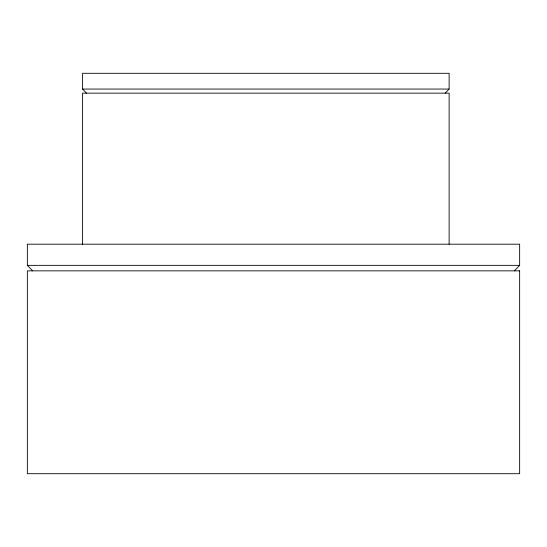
<?xml version="1.0" encoding="UTF-8"?>
<svg xmlns="http://www.w3.org/2000/svg" width="547" height="547" viewBox="0 0 547 547"><rect width="100%" height="100%" fill="white"/><g stroke="black" fill="none" stroke-linecap="round" stroke-linejoin="round"><path stroke-width="0.82" d="M445.19 93.147L449.128 89.052L449.128 73.298L82.556 73.298L82.556 89.052L86.494 93.147M514.358 270.854L519.65 265.35L519.65 244.194L27.35 244.194L27.35 265.35L32.642 270.854M82.556 89.052L449.128 89.052M27.35 265.35L519.65 265.35M449.128 244.194L449.128 93.147L82.556 93.147L82.556 244.194M519.65 270.854L27.35 270.854L27.35 473.702L519.65 473.702L519.65 270.854"/></g></svg>
